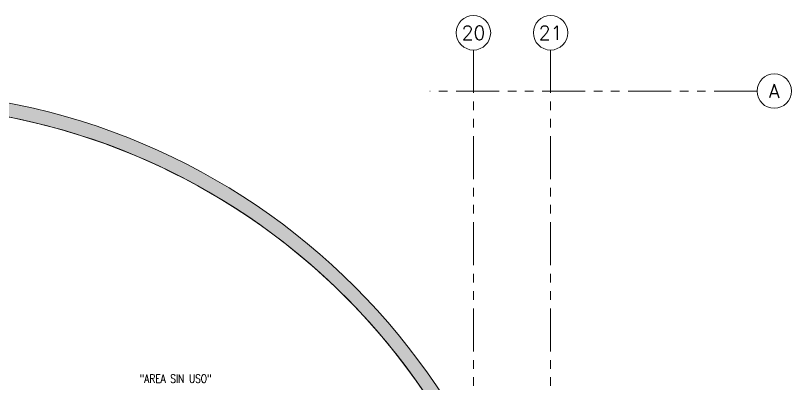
# Model space of a CAD drawing. Header units: millimetres. Extents: x 2085 to 2829, y 1352 to 1631.
# Drawn here: x 2225.62 to 2236.89, y 1539.55 to 1544.88 of the extents above; entities that cross this region are included whole.
import ezdxf
from ezdxf.enums import TextEntityAlignment as Align

# ---------------------------------------------------------------- set-up
doc = ezdxf.new("R2010")
doc.units = ezdxf.units.MM
for name, pattern in [('HIDDEN2', [0.1875, 0.125, -0.0625]), ('PHANTOM', [2.5, 1.25, -0.25, 0.25, -0.25, 0.25, -0.25]), ('PHANTOM2', [1.25, 0.625, -0.125, 0.125, -0.125, 0.125, -0.125])]:
    doc.linetypes.add(name, pattern=pattern)
doc.layers.get('0').update_dxf_attribs({"color": 251, "lineweight": 9})
for name, color, linetype, lineweight in [('A-EJES', 251, 'PHANTOM', 9), ('A-ESTRUCTURA-HATCH', 251, 'Continuous', 13), ('A-ESTRUCTURA-PLACAS', 251, 'Continuous', 13), ('A-MUROS', 251, 'Continuous', 9), ('A-PROYECCIONES', 251, 'HIDDEN2', 9), ('A-TEXTO-AMBIENTES', 251, 'Continuous', 9)]:
    doc.layers.add(name, color=color, linetype=linetype, lineweight=lineweight)
doc.styles.add('ROMANS', font='romans.shx', dxfattribs={"width": 0.8})

# ---------------------------------------------------------------- blocks, each defined once
blk = doc.blocks.new('EST P1')
at = {"layer": 'A-ESTRUCTURA-HATCH'}
h = blk.add_hatch(color=256, dxfattribs=at)
h.dxf.hatch_style = 1
h.paths.add_polyline_path([(28.77601076272549, 5.949795885942876), (28.77601067128126, 5.04999687615782), (23.07000086599146, 5.050009193830192), (23.07000085941399, 4.850017127580941), (28.92600243660854, 4.850006876513362), (28.92605816098512, 5.750000698491931), (32.57603348788689, 5.750003724358976), (32.57605169710587, 4.850002647377551), (35.53000006324146, 4.849997698329389), (35.53000006324146, 5.049996703863144), (32.72603342309594, 5.049996775574982), (32.72615288451198, 5.949798888526857)])
h.paths.add_polyline_path([(43.04000613477547, 4.849997504614294), (43.04000668216031, 5.049996670335531), (35.58000069746049, 5.049997348338366), (35.58000069746049, 4.849997348152101)])
h.paths.add_polyline_path([(43.09000211718376, 5.049996666610241), (43.09000211668899, 4.849997505545616), (47.9150167714979, 4.849997607059777), (47.9150172030495, 5.049996227957308)])
h.paths.add_polyline_path([(51.86500180143048, 5.049995731562376), (51.86500159354182, 4.849997512064874), (53.37567124809721, 4.84999814722687), (53.37566821934888, 5.049995731562376)])
h.paths.add_polyline_path([(72.8006690464972, -0.1499983128160238), (73.00066904650885, -0.150002677924931, 1), (53.60066905870917, -0.1500023929402232), (53.80066905872081, -0.1500023929402232, -1)])
h.paths.add_polyline_path([(70.35068066572421, 2.236943691968918e-05), (70.35067913253442, -0.1499448418617249), (72.74948760884581, -0.1499971961602569), (72.74948977481108, -2.154149115085602e-06)], flags=17)
h.paths.add_polyline_path([(69.45067913254024, -0.1499448418617249), (69.45068066581734, 3.157090395689011e-05), (66.84750664469902, 5.818437784910202e-05, -0.01056926409473519), (66.85068414302077, -0.1499448418617249)], flags=17)
h.paths.add_polyline_path([(65.27206754402141, 2.496426238678396), (65.27216700115241, -0.1499896282330155), (65.4221670004481, -0.1499835988506675), (65.42212619486963, 2.377727027982473, -0.22166642420113), (66.60067913253442, -0.1499448418617249), (66.80067913251696, -0.1499448418617249, 0.9999904425466384), (59.80066835691105, -0.1500026788562536), (60.00066835671896, -0.1500026788562536, -0.6169098276244303)], flags=0)
h.paths.add_polyline_path([(71.88000514594023, -11.40006201900542), (71.88000514594023, -11.1501255556941), (57.51000006290269, -11.15010195691139), (57.51000085653504, -11.4000384202227)])
h.paths.add_polyline_path([(57.46000085654669, -11.40003833733499), (57.46000006291433, -11.15010187402368), (43.09000006309361, -11.15007827524096), (43.09000085672596, -11.40001473855227)])
h.paths.add_polyline_path([(43.04000085929874, -11.40001465659589), (43.04000507364981, -11.15007819328457), (35.58000069746049, -11.1500659417361), (35.58000069746049, -11.40000240504742)])
h.paths.add_polyline_path([(23.07000007206807, -11.15003591403365), (23.07000086599146, -11.40006590355188), (35.53000069747213, -11.40006590355188), (35.53000069747213, -11.15003591403365)])
h.paths.add_polyline_path([(23.0200008660031, -11.40006590355188), (23.02000007207971, -11.15003591403365), (12.25000092969276, -11.15003591403365), (12.25000092969276, -11.40006590355188)])
h.paths.add_polyline_path([(12.2000009296753, -11.40006590355188), (12.2000009296753, -11.15003591403365), (3.650000203953823, -11.15003591403365), (3.650000991299748, -11.40006590355188)])
h.paths.add_polyline_path([(3.60000099131139, -11.40006590355188), (3.600000203965465, -11.15003591403365), (-3.559999100340065, -11.15003591403365), (-3.559999100340065, -11.40006590355188)])
h.paths.add_polyline_path([(-17.97999882386648, -11.15003483835608), (-17.97999882386648, -11.40005351323634), (-3.609999100328423, -11.40005090925843), (-3.609999100328423, -11.15005090925843)])
h.paths.add_polyline_path([(-18.02999877854018, -11.40005352161825), (-18.02999882382574, -11.1500347815454), (-32.39999870059546, -11.15001871064305), (-32.39999899338, -11.40005612559617)])
h.paths.add_polyline_path([(-32.44999899336835, -11.40005613490939), (-32.44999870058382, -11.1500186547637), (-46.9399992977269, -11.15000244881958), (-46.93999944403186, -11.40005876030773)])
h.paths.add_polyline_path([(-47.23999938514316, -11.40005881432444), (-46.99000489522587, -11.40005876868963), (-46.98999905859819, -6.150002153590322), (-47.23999945347896, -6.150002154521644)])
h.paths.add_polyline_path([(-46.98999876182643, -0.2000021543353796), (-47.23999953095336, -0.2000021543353796), (-47.23999945414835, -6.100002154707909), (-46.98999905609526, -6.100002166815102)])
h.paths.add_polyline_path([(-47.23999953552266, 0.1499976431950927), (-47.23999953162274, -0.1500021545216441), (-44.78500010908465, -0.1500023566186428), (-44.78500015829923, 5.04999818559736), (-45.0350001337647, 5.049998153932393), (-45.03499953550636, 0.1499976431950927)])
h.paths.add_polyline_path([(-44.7349993455573, 5.049998192116618), (-44.7349993455573, 4.849998146295547), (-32.44999948804616, 4.849997968412936), (-32.44999869505409, 5.049999745562673)])
h.paths.add_polyline_path([(-23.22435868097818, 4.849997835233808), (-23.22430295619415, 5.750001463107765), (-19.57432762929238, 5.75000448897481), (-19.57430941995699, 4.849997783079743), (-18.02999860839918, 4.850007774308324), (-18.0299986054888, 5.050007774494588), (-19.42432769405423, 5.049997782334685), (-19.4242082326673, 5.949799653142691), (-23.37435035445378, 5.94979665055871), (-23.37435044589802, 5.050000893883407), (-32.39999869506573, 5.049999752081931), (-32.3999994880578, 4.849997968412936)])
h.paths.add_polyline_path([(-17.97999953932595, 5.050007774494588), (-17.97999954223633, 4.850007773377001), (-3.610000176762696, 4.849997552111745), (-3.609998156578513, 5.049997552298009)])
h.paths.add_polyline_path([(12.20000058115693, 4.85003615450114), (12.2000009312469, 5.050032657571137), (3.82499787339475, 5.050050736404955), (3.824997866904596, 4.850050814449787)])
h.paths.add_polyline_path([(12.25000093202107, 5.050032549537718), (12.25000092459959, 4.850036066956818), (23.02000085942564, 4.85001721419394), (23.02000129112275, 5.050009300932288)])
at = {"layer": 'A-ESTRUCTURA-PLACAS'}
blk.add_lwpolyline([(72.8006690464972, -0.1499983128160238), (73.00066904650885, -0.150002677924931, 1), (53.60066905870917, -0.1500023929402232), (53.80066905872081, -0.1500023929402232, -1)], format="xyb", close=True, dxfattribs=at)
blk = doc.blocks.new('EJES 1P')
at = {"layer": 'A-EJES', "linetype": 'PHANTOM2'}
for points in [[(116.8900016913831, 5.098827852867544), (116.8900009671343, -1.121309101581573)], [(118.0100038900855, 5.098827852867544), (118.0100028285233, -4.158154670149088)], [(121.0129206500424, 4.500254170969129), (116.2569303451455, 4.500255232676864)]]:
    blk.add_lwpolyline(points, dxfattribs=at)
at = {"layer": 'A-EJES', "linetype": 'Continuous'}
for centre in [(116.8900016909465, 5.345910031348467), (118.0100038896489, 5.345910031348467), (121.2600028285233, 4.500254170969129)]:
    blk.add_circle(centre, 0.25, dxfattribs=at)
at = {"layer": 'A-EJES', "linetype": 'Continuous', "style": 'ROMANS'}
for s, p in [('20', (116.8900016909465, 5.345910030417144)), ('21', (118.0100038896489, 5.345910030417144)), ('A', (121.2600028276211, 4.500254170969129))]:
    blk.add_text(s, height=0.2, dxfattribs=at).set_placement(p, align=Align.MIDDLE_CENTER)

msp = doc.modelspace()

# ---------------------------------------------------------------- linework, layer by layer
at = {"layer": 'A-MUROS', "color": 8}
for centre, radius, start, end in [((2223.691233271, 1534.087874832067), 9.69999999389984, 1.707547292503187e-06, 179.9999991462264), ((2223.691233265412, 1534.087874825547), 9.499999999236236, 13.08126723322574, 180.0000030415686)]:
    msp.add_arc(centre, radius, start, end, dxfattribs=at)

# ---------------------------------------------------------------- block references
msp.add_blockref('EST P1', (2160.390564840485, 1534.237877512785))
at = {"layer": 'A-PROYECCIONES'}
msp.add_blockref('EJES 1P', (2115.381229862012, 1539.28787523179), dxfattribs=at)

# ---------------------------------------------------------------- texts
at = {"layer": 'A-TEXTO-AMBIENTES', "color": 8, "insert": (2227.944159003639, 1539.61792495052), "char_height": 0.12, "attachment_point": 5, "style": 'ROMANS'}
msp.add_mtext_dynamic_manual_height_columns('"AREA SIN USO"', width=1.489151991248067, gutter_width=15, heights=[0], dxfattribs=at)

doc.saveas('drawing.dxf')
